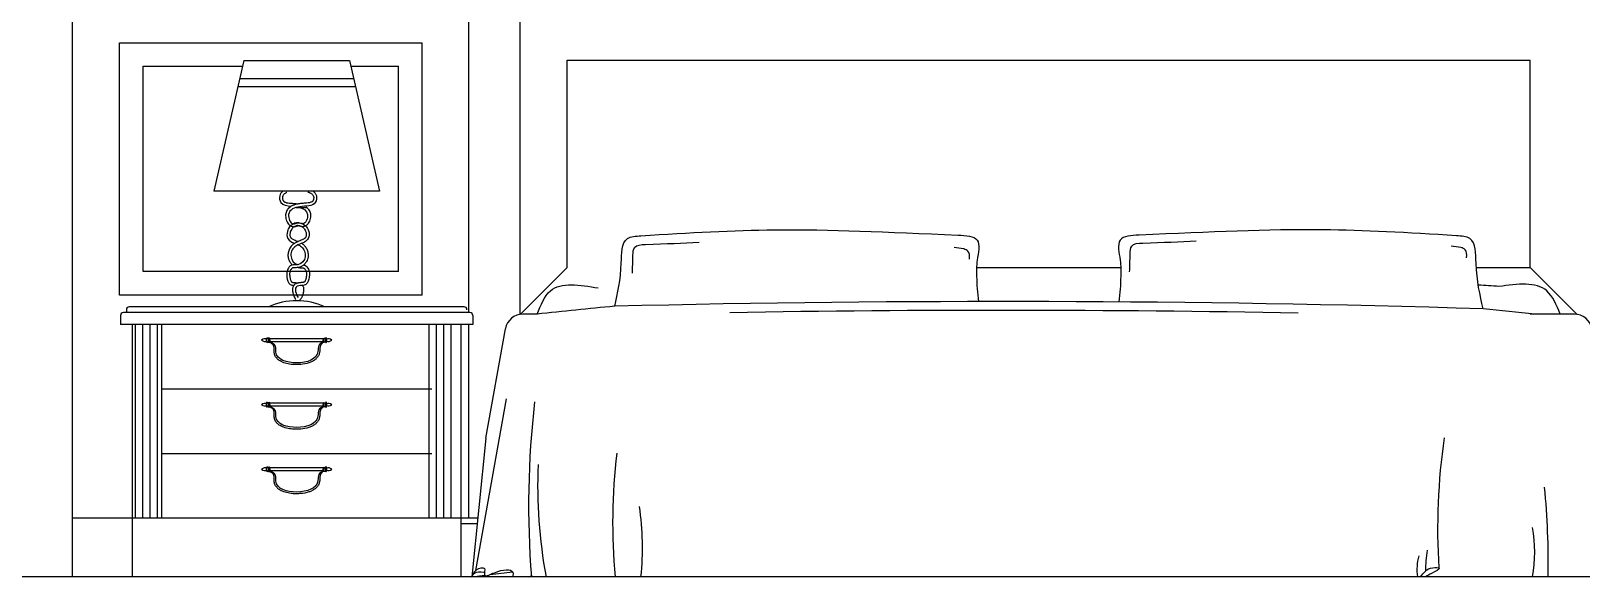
# Model space of a CAD drawing. Header units: inches. Extents: x 11.2 to 54.2, y 16.2 to 41.
# Drawn here: x 49.728 to 52.367, y 30.124 to 31.056 of the extents above; entities that cross this region are included whole.
import ezdxf

# ---------------------------------------------------------------- set-up
doc = ezdxf.new("R2010")
doc.units = ezdxf.units.IN
doc.header["$MEASUREMENT"] = 0
for name, color, linetype in [('02', 2, 'Continuous'), ('1', 1, 'Continuous'), ('4', 4, 'Continuous')]:
    doc.layers.add(name, color=color, linetype=linetype)

msp = doc.modelspace()

# ---------------------------------------------------------------- linework, layer by layer
at = {"layer": '02'}
for p, q in [((49.7982, 30.1263), (49.7982, 32.8263)), ((49.8786, 31.0362), (50.3936, 31.0362)), ((49.9186, 30.9962), (50.0879, 30.9962)), ((50.0901, 31.0057), (50.0392, 30.7832)), ((50.0901, 31.0057), (50.2702, 31.0057)), ((50.2702, 31.0057), (50.321, 30.7832)), ((50.0799, 30.9614), (50.2803, 30.9614)), ((50.0831, 30.975), (50.2772, 30.975)), ((50.321, 30.7832), (50.0392, 30.7832)), ((50.1662, 30.7556), (50.1681, 30.7556)), ((50.1795, 30.7556), (50.1961, 30.7556)), ((49.9055, 30.2263), (49.9055, 30.5563)), ((49.918, 30.2263), (49.918, 30.5563)), ((49.9305, 30.2263), (49.9305, 30.5563)), ((49.943, 30.2263), (49.943, 30.5563)), ((50.4055, 30.2263), (50.4055, 30.5563)), ((50.418, 30.2263), (50.418, 30.5563)), ((50.4305, 30.2263), (50.4305, 30.5563)), ((50.443, 30.2263), (50.443, 30.5563)), ((50.2256, 30.5318), (50.1346, 30.5318)), ((50.2257, 30.5268), (50.1346, 30.5268)), ((50.5367, 30.4297), (50.4846, 30.1367)), ((50.2256, 30.4218), (50.1346, 30.4218)), ((50.2257, 30.4168), (50.1346, 30.4168)), ((50.2256, 30.3118), (50.1346, 30.3118)), ((50.2257, 30.3068), (50.1346, 30.3068)), ((50.4872, 30.2163), (50.4601, 30.2163)), ((53.1482, 30.1263), (49.7982, 30.1263)), ((50.4781, 30.1263), (50.5002, 30.129)), ((50.5097, 30.1301), (50.5478, 30.1347))]:
    msp.add_line(p, q, dxfattribs=at)
for centre, radius, start, end in [((50.1801, 30.4799), 0.1167, 65.7073, 114.2927), ((51.38, 3.4732), 27.107, 88.93164, 90.97735), ((50.1264, 30.5222), 0.00955, 69.0492, 130.2371), ((50.1264, 30.5368), 0.00955, 229.7629, 290.9508), ((50.2338, 30.5222), 0.00955, 49.7629, 110.9508), ((50.2338, 30.5368), 0.00955, 249.0492, 310.2371), ((50.1264, 30.4122), 0.00955, 69.0492, 130.2371), ((50.1264, 30.4268), 0.00955, 229.7629, 290.9508), ((50.2338, 30.4122), 0.00955, 49.7629, 110.9508), ((50.2338, 30.4268), 0.00955, 249.0492, 310.2371), ((52.1112, 30.2471), 1.5362, 173.3744, 184.5115), ((53.2276, 30.207), 1.1049, 171.8905, 183.4107), ((51.729, 30.2173), 1.0109, 173.2046, 185.1631), ((50.1264, 30.3022), 0.00955, 69.0492, 130.2371), ((50.1264, 30.3168), 0.00955, 229.7629, 290.9508), ((50.2338, 30.3022), 0.00955, 49.7629, 110.9508), ((50.2338, 30.3168), 0.00955, 249.0492, 310.2371), ((51.4488, 30.2819), 0.8584, 177.6341, 190.448), ((51.0679, 30.1538), 1.2431, 358.7303, 5.7732), ((50.29, 30.1762), 0.4789, 354.0229, 8.3723), ((52.0527, 30.1683), 0.2353, 349.7075, 10.2925), ((52.3244, 30.1366), 0.2224, 171.0002, 180.1203), ((52.1749, 30.1381), 0.0875, 164.2136, 187.7502)]:
    msp.add_arc(centre, radius, start, end, dxfattribs=at)
for centre in [(50.1302, 30.5295), (50.1302, 30.4195), (50.1302, 30.3095)]:
    msp.add_ellipse(centre, major_axis=(0, 0.0047), ratio=0.287353, dxfattribs=at)
at = {"layer": '02', "extrusion": (0, 0, -1)}
for centre in [(50.2301, 30.5295), (50.2301, 30.4195), (50.2301, 30.3095)]:
    msp.add_ellipse(centre, major_axis=(0, 0.0047), ratio=0.287353, dxfattribs=at)
at = {"layer": '02'}
for centre, major_axis, ratio, start_param, end_param in [((50.1321, 30.5293), (-0.00001, 0.00346), 0.499816, 2.572703, 6.805763), ((50.1333, 30.5293), (0, 0.00386), 0.448757, 2.645237, 6.768924), ((50.1321, 30.4193), (-0.00001, 0.00346), 0.499816, 2.572703, 6.805763), ((50.1333, 30.4193), (0, 0.00386), 0.448757, 2.645237, 6.768924), ((50.1321, 30.3093), (-0.00001, 0.00346), 0.499816, 2.572703, 6.805763), ((50.1333, 30.3093), (0, 0.00386), 0.448757, 2.645237, 6.768924)]:
    msp.add_ellipse(centre, major_axis=major_axis, ratio=ratio, start_param=start_param, end_param=end_param, dxfattribs=at)
at = {"layer": '02', "extrusion": (0, 0, -1)}
for centre, major_axis, ratio, start_param, end_param in [((50.227, 30.5293), (0, 0.00386), 0.448757, 2.645237, 6.768924), ((50.2281, 30.5293), (0.00001, 0.00346), 0.499816, 2.572703, 6.805763), ((50.227, 30.4193), (0, 0.00386), 0.448757, 2.645237, 6.768924), ((50.2281, 30.4193), (0.00001, 0.00346), 0.499816, 2.572703, 6.805763), ((50.227, 30.3093), (0, 0.00386), 0.448757, 2.645237, 6.768924), ((50.2281, 30.3093), (0.00001, 0.00346), 0.499816, 2.572703, 6.805763)]:
    msp.add_ellipse(centre, major_axis=major_axis, ratio=ratio, start_param=start_param, end_param=end_param, dxfattribs=at)
at = {"layer": '02'}
for points, knots in [([(50.1568, 30.7832), (50.1542, 30.7812), (50.1496, 30.7752), (50.1528, 30.7592), (50.1636, 30.7583), (50.1713, 30.7577)], [120.742501, 120.742501, 120.742501, 120.742501, 130.241288, 141.563358, 161.821253, 161.821253, 161.821253, 161.821253]), ([(50.1632, 30.781), (50.1631, 30.781), (50.163, 30.7809), (50.1625, 30.7807), (50.1622, 30.7806), (50.1614, 30.7802), (50.1608, 30.7798), (50.1594, 30.7789), (50.1587, 30.7782), (50.1574, 30.7768), (50.1569, 30.7761), (50.1564, 30.775), (50.1563, 30.7747), (50.1561, 30.7742), (50.1561, 30.7739), (50.156, 30.7734), (50.1559, 30.7732), (50.1559, 30.7723), (50.1559, 30.7717), (50.156, 30.7706), (50.1561, 30.77), (50.1564, 30.7688), (50.1566, 30.7683), (50.1569, 30.7676), (50.1571, 30.7673), (50.1574, 30.7668), (50.1575, 30.7666), (50.1579, 30.7662), (50.158, 30.766), (50.1586, 30.7655), (50.1589, 30.7653), (50.1598, 30.7647), (50.1604, 30.7645), (50.1616, 30.7641), (50.1623, 30.7639), (50.1638, 30.7635), (50.1647, 30.7634), (50.1671, 30.7631), (50.1689, 30.7629), (50.1727, 30.7626), (50.1747, 30.7625), (50.1779, 30.7622), (50.179, 30.762), (50.1809, 30.7618), (50.1817, 30.7616), (50.1825, 30.7615)], [109.595734, 109.595734, 109.595734, 109.595734, 110.114808, 110.114808, 111.39246, 111.39246, 113.947765, 113.947765, 117.924196, 117.924196, 121.900628, 121.900628, 123.560075, 123.560075, 124.805542, 124.805542, 126.05101, 126.05101, 128.541946, 128.541946, 131.032881, 131.032881, 133.545527, 133.545527, 135.024012, 135.024012, 136.681272, 136.681272, 138.338532, 138.338532, 141.222081, 141.222081, 144.10563, 144.10563, 146.989179, 146.989179, 149.872728, 149.872728, 154.962376, 154.962376, 160.052023, 160.052023, 162.656156, 162.656156, 164.564552, 164.564552, 164.564552, 164.564552]), ([(50.1992, 30.7817), (50.1993, 30.7817), (50.1993, 30.7817), (50.2, 30.7816), (50.2007, 30.7814), (50.2016, 30.7811), (50.2019, 30.781), (50.2025, 30.7807), (50.2028, 30.7806), (50.2037, 30.7802), (50.2042, 30.7798), (50.2056, 30.7789), (50.2064, 30.7782), (50.2076, 30.7768), (50.2081, 30.7761), (50.2086, 30.775), (50.2087, 30.7747), (50.2089, 30.7742), (50.2089, 30.7739), (50.209, 30.7734), (50.2091, 30.7732), (50.2092, 30.7723), (50.2092, 30.7717), (50.209, 30.7706), (50.2089, 30.77), (50.2086, 30.7688), (50.2084, 30.7683), (50.2081, 30.7676), (50.208, 30.7673), (50.2077, 30.7668), (50.2075, 30.7666), (50.2072, 30.7662), (50.207, 30.766), (50.2065, 30.7655), (50.2061, 30.7653), (50.2052, 30.7647), (50.2047, 30.7645), (50.2034, 30.7641), (50.2027, 30.7639), (50.2012, 30.7635), (50.2004, 30.7634), (50.1979, 30.7631), (50.1961, 30.7629), (50.1923, 30.7626), (50.1903, 30.7625), (50.1871, 30.7622), (50.1861, 30.762), (50.1827, 30.7616), (50.1805, 30.7611), (50.1761, 30.7599), (50.174, 30.7591), (50.1705, 30.7574), (50.1692, 30.7565), (50.1667, 30.7545), (50.1655, 30.7534), (50.1637, 30.751), (50.1631, 30.7498), (50.1621, 30.7475), (50.1618, 30.7464), (50.1615, 30.7447), (50.1614, 30.744), (50.1613, 30.7426), (50.1613, 30.7419), (50.1613, 30.7396), (50.1615, 30.7381), (50.1622, 30.735), (50.1627, 30.7335), (50.1638, 30.7309), (50.1644, 30.7297), (50.1658, 30.7277), (50.1664, 30.7268), (50.1679, 30.7254), (50.1686, 30.7248), (50.1703, 30.7238), (50.1712, 30.7234), (50.1726, 30.723), (50.1731, 30.7229), (50.1738, 30.7228), (50.1741, 30.7227), (50.1747, 30.7227), (50.1749, 30.7227), (50.1757, 30.7227), (50.1762, 30.7228), (50.1776, 30.723), (50.1783, 30.7232), (50.1797, 30.7236), (50.1803, 30.7238), (50.1813, 30.7242), (50.1818, 30.7243), (50.1823, 30.7244), (50.1824, 30.7245), (50.1827, 30.7245), (50.1829, 30.7246), (50.1832, 30.7246), (50.1834, 30.7246), (50.184, 30.7246), (50.1845, 30.7246), (50.1856, 30.7244), (50.1864, 30.7242), (50.188, 30.7235), (50.1888, 30.723), (50.1903, 30.722), (50.191, 30.7214), (50.1924, 30.7201), (50.193, 30.7194), (50.1943, 30.7176), (50.1949, 30.7164), (50.1956, 30.7145), (50.1958, 30.7138), (50.1962, 30.7123), (50.1963, 30.7116), (50.1965, 30.7098), (50.1965, 30.7089), (50.1963, 30.7071), (50.1961, 30.7063), (50.1958, 30.7055), (50.1957, 30.7052), (50.1955, 30.7049), (50.1955, 30.7048), (50.1953, 30.7045), (50.1952, 30.7044), (50.1949, 30.704), (50.1947, 30.7037), (50.194, 30.703), (50.1934, 30.7026), (50.1921, 30.7017), (50.1913, 30.7013), (50.1897, 30.7005), (50.1887, 30.7001), (50.1865, 30.6991), (50.1851, 30.6985), (50.1823, 30.6974), (50.1808, 30.6968), (50.1779, 30.6953), (50.1765, 30.6945), (50.1745, 30.6931), (50.174, 30.6927), (50.173, 30.6918), (50.1725, 30.6914), (50.1712, 30.6899), (50.1703, 30.6889), (50.1683, 30.6859), (50.1673, 30.6839), (50.1658, 30.6795), (50.1653, 30.6773), (50.1652, 30.6737), (50.1653, 30.6726), (50.1655, 30.6707), (50.1656, 30.67), (50.1659, 30.6686), (50.1661, 30.668), (50.1668, 30.666), (50.1674, 30.6647), (50.169, 30.6618), (50.1701, 30.6602), (50.1719, 30.6584), (50.1723, 30.658), (50.1728, 30.6576)], [106.203848, 106.203848, 106.203848, 106.203848, 106.309256, 106.309256, 108.837155, 108.837155, 110.114808, 110.114808, 111.39246, 111.39246, 113.947764, 113.947764, 117.924196, 117.924196, 121.900628, 121.900628, 123.560073, 123.560073, 124.805541, 124.805541, 126.051008, 126.051008, 128.541944, 128.541944, 131.032879, 131.032879, 133.545529, 133.545529, 135.024013, 135.024013, 136.681273, 136.681273, 138.338533, 138.338533, 141.222082, 141.222082, 144.105631, 144.105631, 146.989181, 146.989181, 149.87273, 149.87273, 154.962378, 154.962378, 160.052026, 160.052026, 162.656157, 162.656157, 167.864421, 167.864421, 173.072684, 173.072684, 176.663539, 176.663539, 180.254394, 180.254394, 183.17065, 183.17065, 185.370032, 185.370032, 186.75678, 186.75678, 188.143528, 188.143528, 191.28169, 191.28169, 194.419851, 194.419851, 197.058611, 197.058611, 199.221261, 199.221261, 200.991937, 200.991937, 202.762613, 202.762613, 203.540829, 203.540829, 204.003289, 204.003289, 204.46575, 204.46575, 205.390671, 205.390671, 207.119714, 207.119714, 208.848757, 208.848757, 210.5778, 210.5778, 211.090501, 211.090501, 212.115902, 212.115902, 213.141304, 213.141304, 215.192108, 215.192108, 218.693253, 218.693253, 222.194399, 222.194399, 225.695545, 225.695545, 229.19669, 229.19669, 234.560184, 234.560184, 237.335007, 237.335007, 240.109831, 240.109831, 243.733724, 243.733724, 247.357617, 247.357617, 248.719926, 248.719926, 249.671664, 249.671664, 250.623402, 250.623402, 252.526878, 252.526878, 255.664742, 255.664742, 258.802606, 258.802606, 261.94047, 261.94047, 266.130687, 266.130687, 270.320903, 270.320903, 274.511119, 274.511119, 276.064104, 276.064104, 277.617089, 277.617089, 280.723059, 280.723059, 285.922804, 285.922804, 291.122548, 291.122548, 293.669866, 293.669866, 295.183731, 295.183731, 296.697597, 296.697597, 299.725328, 299.725328, 303.929283, 303.929283, 305.254655, 305.254655, 305.254655, 305.254655]), ([(50.2082, 30.7832), (50.2109, 30.7812), (50.2154, 30.7752), (50.2117, 30.7564), (50.1869, 30.7597), (50.1607, 30.7493), (50.1707, 30.7243), (50.1839, 30.7316), (50.1954, 30.7259), (50.2019, 30.7149), (50.2017, 30.6987), (50.1869, 30.6943), (50.1736, 30.6877), (50.1667, 30.6715), (50.1762, 30.6594), (50.1822, 30.6582), (50.1825, 30.6582)], [114.621033, 114.621033, 114.621033, 114.621033, 124.12004, 135.44211, 162.810921, 185.967208, 203.984139, 211.098678, 225.556746, 236.765717, 249.050556, 267.657282, 275.909022, 294.238731, 311.372704, 312.363402, 312.363402, 312.363402, 312.363402]), ([(50.1856, 30.7556), (50.1922, 30.7537), (50.2032, 30.7466), (50.1943, 30.7243), (50.1811, 30.7316), (50.1696, 30.7259), (50.1632, 30.7149), (50.1633, 30.7004), (50.1719, 30.6964), (50.1766, 30.6945)], [174.175905, 174.175905, 174.175905, 174.175905, 192.088456, 210.105387, 217.219926, 231.677994, 242.886965, 255.171804, 269.338797, 269.338797, 269.338797, 269.338797]), ([(50.1962, 30.7562), (50.1965, 30.756), (50.1968, 30.7558), (50.1983, 30.7545), (50.1995, 30.7534), (50.2013, 30.751), (50.202, 30.7498), (50.2029, 30.7475), (50.2032, 30.7464), (50.2035, 30.7447), (50.2036, 30.744), (50.2037, 30.7426), (50.2038, 30.7419), (50.2037, 30.7396), (50.2035, 30.7381), (50.2028, 30.735), (50.2024, 30.7335), (50.2012, 30.7309), (50.2006, 30.7297), (50.1993, 30.7277), (50.1986, 30.7268), (50.1971, 30.7254), (50.1964, 30.7248), (50.1948, 30.7238), (50.1939, 30.7234), (50.1924, 30.723), (50.192, 30.7229), (50.1912, 30.7228), (50.1909, 30.7227), (50.1904, 30.7227), (50.1901, 30.7227), (50.1893, 30.7227), (50.1888, 30.7228), (50.1875, 30.723), (50.1867, 30.7232), (50.1854, 30.7236), (50.1848, 30.7238), (50.1837, 30.7242), (50.1832, 30.7243), (50.1828, 30.7244), (50.1827, 30.7245), (50.1824, 30.7245), (50.1822, 30.7246), (50.1818, 30.7246), (50.1816, 30.7246), (50.181, 30.7246), (50.1806, 30.7246), (50.1794, 30.7244), (50.1786, 30.7242), (50.1771, 30.7235), (50.1763, 30.723), (50.1747, 30.722), (50.174, 30.7214), (50.1727, 30.7201), (50.1721, 30.7194), (50.1708, 30.7176), (50.1701, 30.7164), (50.1694, 30.7145), (50.1692, 30.7138), (50.1688, 30.7123), (50.1687, 30.7116), (50.1685, 30.7098), (50.1685, 30.7089), (50.1687, 30.7071), (50.1689, 30.7063), (50.1692, 30.7055), (50.1693, 30.7052), (50.1695, 30.7049), (50.1696, 30.7048), (50.1697, 30.7045), (50.1698, 30.7044), (50.1701, 30.704), (50.1703, 30.7037), (50.171, 30.703), (50.1716, 30.7026), (50.1729, 30.7017), (50.1737, 30.7013), (50.1754, 30.7005), (50.1763, 30.7001), (50.1786, 30.6991), (50.1799, 30.6985), (50.1817, 30.6978), (50.1821, 30.6977), (50.1825, 30.6975)], [175.822221, 175.822221, 175.822221, 175.822221, 176.66354, 176.66354, 180.254395, 180.254395, 183.17065, 183.17065, 185.37003, 185.37003, 186.756777, 186.756777, 188.143524, 188.143524, 191.281685, 191.281685, 194.419846, 194.419846, 197.058607, 197.058607, 199.221257, 199.221257, 200.991934, 200.991934, 202.762611, 202.762611, 203.540826, 203.540826, 204.003283, 204.003283, 204.46574, 204.46574, 205.390653, 205.390653, 207.119692, 207.119692, 208.84873, 208.84873, 210.577769, 210.577769, 211.090488, 211.090488, 212.115926, 212.115926, 213.141364, 213.141364, 215.192241, 215.192241, 218.693412, 218.693412, 222.194582, 222.194582, 225.695753, 225.695753, 229.196924, 229.196924, 234.560419, 234.560419, 237.335343, 237.335343, 240.110267, 240.110267, 243.734087, 243.734087, 247.357908, 247.357908, 248.720479, 248.720479, 249.672178, 249.672178, 250.623878, 250.623878, 252.527277, 252.527277, 255.665235, 255.665235, 258.803192, 258.803192, 261.94115, 261.94115, 266.13093, 266.13093, 267.262592, 267.262592, 267.262592, 267.262592]), ([(50.1825, 30.692), (50.1846, 30.6911), (50.1917, 30.6871), (50.1984, 30.6715), (50.1858, 30.6556), (50.1714, 30.6596), (50.163, 30.6492), (50.1628, 30.6372), (50.1662, 30.6243), (50.1729, 30.6229), (50.1751, 30.6226)], [275.432758, 275.432758, 275.432758, 275.432758, 282.03027, 300.359979, 317.493952, 329.894392, 339.235888, 352.440217, 366.330787, 372.56457, 372.56457, 372.56457, 372.56457]), ([(50.1884, 30.6945), (50.189, 30.6942), (50.1895, 30.6938), (50.1905, 30.6931), (50.191, 30.6927), (50.192, 30.6918), (50.1925, 30.6914), (50.1939, 30.6899), (50.1947, 30.6889), (50.1967, 30.6859), (50.1978, 30.6839), (50.1992, 30.6795), (50.1997, 30.6773), (50.1998, 30.6737), (50.1998, 30.6726), (50.1995, 30.6707), (50.1994, 30.67), (50.1991, 30.6686), (50.1989, 30.668), (50.1982, 30.666), (50.1977, 30.6647), (50.196, 30.6618), (50.1949, 30.6602), (50.1922, 30.6574), (50.1907, 30.6562), (50.1884, 30.6549), (50.1877, 30.6546), (50.1864, 30.654), (50.1856, 30.6538), (50.1845, 30.6535), (50.1842, 30.6534), (50.1835, 30.6533), (50.1832, 30.6532), (50.1822, 30.6531), (50.1815, 30.653), (50.1798, 30.6529), (50.1788, 30.6529), (50.177, 30.6529), (50.1762, 30.6529), (50.1748, 30.6528), (50.1743, 30.6528), (50.1736, 30.6526), (50.1735, 30.6526), (50.1732, 30.6525), (50.1731, 30.6524), (50.1729, 30.6523), (50.1728, 30.6523), (50.1724, 30.6521), (50.1722, 30.6519), (50.1714, 30.6513), (50.1709, 30.6507), (50.17, 30.6494), (50.1696, 30.6486), (50.1689, 30.6471), (50.1687, 30.6464), (50.1683, 30.6448), (50.1682, 30.644), (50.1681, 30.6422), (50.1681, 30.6413), (50.1682, 30.6397), (50.1683, 30.6392), (50.1684, 30.638), (50.1685, 30.6374), (50.1687, 30.6361), (50.1688, 30.6355), (50.1692, 30.6338), (50.1694, 30.6329), (50.17, 30.6312), (50.1703, 30.6305), (50.1709, 30.6296), (50.1711, 30.6293), (50.1715, 30.6289), (50.1716, 30.6288), (50.1718, 30.6287), (50.1718, 30.6286), (50.172, 30.6285), (50.1721, 30.6285), (50.1724, 30.6283), (50.1727, 30.6282), (50.1735, 30.628), (50.174, 30.6279), (50.1751, 30.6277), (50.1757, 30.6276), (50.1771, 30.6275), (50.1778, 30.6274), (50.1794, 30.6273), (50.1802, 30.6272), (50.1815, 30.627), (50.182, 30.6269), (50.1825, 30.6268)], [273.018356, 273.018356, 273.018356, 273.018356, 274.510489, 274.510489, 276.063181, 276.063181, 277.615873, 277.615873, 280.721257, 280.721257, 285.921053, 285.921053, 291.120849, 291.120849, 293.667498, 293.667498, 295.181592, 295.181592, 296.695687, 296.695687, 299.723875, 299.723875, 303.927971, 303.927971, 308.132068, 308.132068, 309.640977, 309.640977, 311.237915, 311.237915, 311.987526, 311.987526, 312.737138, 312.737138, 314.236361, 314.236361, 316.851827, 316.851827, 319.467293, 319.467293, 322.082759, 322.082759, 323.287723, 323.287723, 324.154038, 324.154038, 325.020352, 325.020352, 326.752981, 326.752981, 330.113971, 330.113971, 333.474961, 333.474961, 336.835951, 336.835951, 340.19694, 340.19694, 343.55793, 343.55793, 345.364232, 345.364232, 347.337463, 347.337463, 349.310694, 349.310694, 352.608363, 352.608363, 355.906032, 355.906032, 358.103707, 358.103707, 359.463684, 359.463684, 360.29394, 360.29394, 361.124196, 361.124196, 363.114013, 363.114013, 365.103831, 365.103831, 367.093648, 367.093648, 369.083465, 369.083465, 371.073282, 371.073282, 372.234378, 372.234378, 372.234378, 372.234378]), ([(50.1825, 30.6531), (50.1831, 30.653), (50.1836, 30.653), (50.1852, 30.6529), (50.1862, 30.6529), (50.188, 30.6529), (50.1888, 30.6529), (50.1902, 30.6528), (50.1908, 30.6528), (50.1914, 30.6526), (50.1916, 30.6526), (50.1918, 30.6525), (50.1919, 30.6524), (50.1921, 30.6523), (50.1922, 30.6523), (50.1926, 30.6521), (50.1928, 30.6519), (50.1935, 30.6513), (50.1941, 30.6507), (50.195, 30.6494), (50.1954, 30.6487), (50.1961, 30.6472), (50.1963, 30.6465), (50.1967, 30.6449), (50.1968, 30.6441), (50.1969, 30.6423), (50.1969, 30.6414), (50.1968, 30.6399), (50.1967, 30.6393), (50.1966, 30.638), (50.1965, 30.6374), (50.1963, 30.6361), (50.1962, 30.6354), (50.1959, 30.6338), (50.1956, 30.6328), (50.195, 30.6312), (50.1947, 30.6304), (50.1941, 30.6295), (50.1939, 30.6293), (50.1936, 30.6289), (50.1935, 30.6288), (50.1933, 30.6287), (50.1932, 30.6286), (50.1931, 30.6285), (50.193, 30.6285), (50.1927, 30.6283), (50.1924, 30.6282), (50.1916, 30.628), (50.1911, 30.6279), (50.1901, 30.6277), (50.1894, 30.6276), (50.1881, 30.6275), (50.1874, 30.6274), (50.1858, 30.6273), (50.185, 30.6272), (50.1834, 30.627), (50.1825, 30.6268), (50.1808, 30.6264), (50.1798, 30.6261), (50.1783, 30.6254), (50.1777, 30.625), (50.1767, 30.6243), (50.1764, 30.624), (50.1757, 30.6233), (50.1754, 30.6229), (50.1748, 30.6222), (50.1746, 30.6218), (50.174, 30.6206), (50.1737, 30.6199), (50.1733, 30.6184), (50.1732, 30.6177), (50.173, 30.6163), (50.173, 30.6156), (50.1731, 30.6136), (50.1732, 30.6123), (50.1736, 30.6103), (50.1738, 30.6096), (50.1741, 30.6082), (50.1743, 30.6076), (50.1747, 30.6063), (50.1749, 30.6057), (50.1757, 30.6038), (50.1762, 30.6026), (50.1774, 30.6004), (50.1781, 30.5994), (50.1789, 30.5985)], [312.96731, 312.96731, 312.96731, 312.96731, 314.244048, 314.244048, 316.859404, 316.859404, 319.47476, 319.47476, 322.090115, 322.090115, 323.299435, 323.299435, 324.142567, 324.142567, 324.9857, 324.9857, 326.671964, 326.671964, 330.016991, 330.016991, 333.362018, 333.362018, 336.707046, 336.707046, 340.052073, 340.052073, 343.3971, 343.3971, 345.302768, 345.302768, 347.338494, 347.338494, 349.37422, 349.37422, 352.659805, 352.659805, 355.945391, 355.945391, 358.137644, 358.137644, 359.430974, 359.430974, 360.240761, 360.240761, 361.050549, 361.050549, 363.024365, 363.024365, 364.998182, 364.998182, 366.971998, 366.971998, 368.945815, 368.945815, 370.919631, 370.919631, 372.893448, 372.893448, 374.867264, 374.867264, 376.139596, 376.139596, 376.954778, 376.954778, 377.716982, 377.716982, 378.479186, 378.479186, 379.895926, 379.895926, 381.312665, 381.312665, 382.729404, 382.729404, 385.528548, 385.528548, 387.162428, 387.162428, 388.690273, 388.690273, 390.218117, 390.218117, 393.273806, 393.273806, 395.989199, 395.989199, 395.989199, 395.989199]), ([(50.1922, 30.6576), (50.1928, 30.6574), (50.1962, 30.6564), (50.202, 30.6492), (50.2022, 30.6372), (50.1988, 30.6241), (50.1884, 30.6222), (50.1769, 30.6221), (50.1783, 30.61), (50.1809, 30.604), (50.1825, 30.6019)], [322.011843, 322.011843, 322.011843, 322.011843, 323.773144, 333.11464, 346.318969, 360.209539, 366.781568, 377.338024, 387.713462, 395.592473, 395.592473, 395.592473, 395.592473]), ([(50.1899, 30.6226), (50.1899, 30.6226), (50.1899, 30.6226), (50.1901, 30.6223), (50.1903, 30.622), (50.1909, 30.621), (50.1912, 30.6202), (50.1917, 30.6188), (50.1918, 30.6181), (50.192, 30.6167), (50.192, 30.616), (50.192, 30.6141), (50.1919, 30.6128), (50.1915, 30.6106), (50.1913, 30.6096), (50.1909, 30.6081), (50.1907, 30.6076), (50.1904, 30.6065), (50.1902, 30.606), (50.1896, 30.6045), (50.1892, 30.6035), (50.188, 30.601), (50.1871, 30.5997), (50.1856, 30.5978), (50.185, 30.5971), (50.1844, 30.5965)], [377.650713, 377.650713, 377.650713, 377.650713, 377.671372, 377.671372, 378.287433, 378.287433, 379.6663, 379.6663, 381.045166, 381.045166, 382.424032, 382.424032, 385.138632, 385.138632, 387.289308, 387.289308, 388.563891, 388.563891, 389.838473, 389.838473, 392.387639, 392.387639, 396.076631, 396.076631, 397.979992, 397.979992, 397.979992, 397.979992]), ([(50.2261, 30.526), (50.2257, 30.5258), (50.2253, 30.5257), (50.2242, 30.5252), (50.2238, 30.5245), (50.2227, 30.5235), (50.2227, 30.523), (50.2216, 30.5222), (50.2212, 30.5215), (50.2207, 30.5201), (50.2206, 30.5199), (50.2204, 30.5198), (50.2202, 30.519), (50.22, 30.5184), (50.2199, 30.5181), (50.2197, 30.5171), (50.2196, 30.5162), (50.2196, 30.5144), (50.2196, 30.5133), (50.2195, 30.5117), (50.2195, 30.5111), (50.2194, 30.5101), (50.2193, 30.5096), (50.2192, 30.5087), (50.2191, 30.5082), (50.2188, 30.5069), (50.2185, 30.506), (50.2175, 30.5034), (50.2166, 30.5017), (50.2143, 30.4987), (50.2129, 30.4974), (50.2099, 30.495), (50.2082, 30.4939), (50.2047, 30.4921), (50.2028, 30.4914), (50.1966, 30.4893), (50.192, 30.4884), (50.1845, 30.4878), (50.1817, 30.4877), (50.1762, 30.4877), (50.1734, 30.4879), (50.1671, 30.4886), (50.1637, 30.4893), (50.1574, 30.4912), (50.1544, 30.4924), (50.15, 30.4951), (50.1484, 30.4963), (50.1457, 30.499), (50.1445, 30.5006), (50.1427, 30.5041), (50.1421, 30.506), (50.1417, 30.5086), (50.1417, 30.5091), (50.1416, 30.5101), (50.1416, 30.5106), (50.1416, 30.5121), (50.1416, 30.5131), (50.1416, 30.5149), (50.1416, 30.5157), (50.1418, 30.5167), (50.1417, 30.5172), (50.1417, 30.5178), (50.1416, 30.5179), (50.1415, 30.5182), (50.1414, 30.5183), (50.1412, 30.5187), (50.1414, 30.5191), (50.1407, 30.5198), (50.1406, 30.52), (50.1402, 30.5213), (50.1397, 30.5222), (50.1376, 30.5236), (50.1363, 30.5248), (50.1347, 30.5255), (50.1343, 30.5257), (50.134, 30.5259)], [0, 0, 0, 0, 1.151224, 1.151224, 3.453671, 3.453671, 5.998117, 5.998117, 8.542563, 8.542563, 9.985548, 9.985548, 11.428532, 11.428532, 12.871517, 12.871517, 15.757436, 15.757436, 18.643355, 18.643355, 20.146326, 20.146326, 21.335255, 21.335255, 22.524183, 22.524183, 24.90204, 24.90204, 30.047196, 30.047196, 35.192351, 35.192351, 40.337506, 40.337506, 45.482662, 45.482662, 56.451045, 56.451045, 62.775339, 62.775339, 69.099632, 69.099632, 77.210466, 77.210466, 85.3213, 85.3213, 90.618261, 90.618261, 95.915222, 95.915222, 101.212183, 101.212183, 102.515526, 102.515526, 103.818868, 103.818868, 106.517278, 106.517278, 109.215688, 109.215688, 111.147732, 111.147732, 112.022625, 112.022625, 112.897518, 112.897518, 115.015374, 115.015374, 117.133229, 117.133229, 119.251085, 119.251085, 122.838921, 122.838921, 123.885454, 123.885454, 123.885454, 123.885454]), ([(50.2261, 30.416), (50.2257, 30.4158), (50.2253, 30.4157), (50.2242, 30.4152), (50.2238, 30.4145), (50.2227, 30.4135), (50.2227, 30.413), (50.2216, 30.4122), (50.2212, 30.4115), (50.2207, 30.4101), (50.2206, 30.4099), (50.2204, 30.4098), (50.2202, 30.409), (50.22, 30.4084), (50.2199, 30.4081), (50.2197, 30.4071), (50.2196, 30.4062), (50.2196, 30.4044), (50.2196, 30.4033), (50.2195, 30.4017), (50.2195, 30.4011), (50.2194, 30.4001), (50.2193, 30.3996), (50.2192, 30.3987), (50.2191, 30.3982), (50.2188, 30.3969), (50.2185, 30.396), (50.2175, 30.3934), (50.2166, 30.3917), (50.2143, 30.3887), (50.2129, 30.3874), (50.2099, 30.385), (50.2082, 30.3839), (50.2047, 30.3821), (50.2028, 30.3814), (50.1966, 30.3793), (50.192, 30.3784), (50.1845, 30.3778), (50.1817, 30.3777), (50.1762, 30.3777), (50.1734, 30.3779), (50.1671, 30.3786), (50.1637, 30.3793), (50.1574, 30.3812), (50.1544, 30.3824), (50.15, 30.3851), (50.1484, 30.3863), (50.1457, 30.389), (50.1445, 30.3906), (50.1427, 30.3941), (50.1421, 30.396), (50.1417, 30.3986), (50.1417, 30.3991), (50.1416, 30.4001), (50.1416, 30.4006), (50.1416, 30.4021), (50.1416, 30.4031), (50.1416, 30.4049), (50.1416, 30.4057), (50.1418, 30.4067), (50.1417, 30.4072), (50.1417, 30.4078), (50.1416, 30.4079), (50.1415, 30.4082), (50.1414, 30.4083), (50.1412, 30.4087), (50.1414, 30.4091), (50.1407, 30.4098), (50.1406, 30.41), (50.1402, 30.4113), (50.1397, 30.4122), (50.1376, 30.4136), (50.1363, 30.4148), (50.1347, 30.4155), (50.1343, 30.4157), (50.134, 30.4159)], [0, 0, 0, 0, 1.151224, 1.151224, 3.453671, 3.453671, 5.998117, 5.998117, 8.542563, 8.542563, 9.985548, 9.985548, 11.428532, 11.428532, 12.871517, 12.871517, 15.757436, 15.757436, 18.643355, 18.643355, 20.146326, 20.146326, 21.335255, 21.335255, 22.524183, 22.524183, 24.90204, 24.90204, 30.047196, 30.047196, 35.192351, 35.192351, 40.337506, 40.337506, 45.482662, 45.482662, 56.451045, 56.451045, 62.775339, 62.775339, 69.099632, 69.099632, 77.210466, 77.210466, 85.3213, 85.3213, 90.618261, 90.618261, 95.915222, 95.915222, 101.212183, 101.212183, 102.515526, 102.515526, 103.818868, 103.818868, 106.517278, 106.517278, 109.215688, 109.215688, 111.147732, 111.147732, 112.022625, 112.022625, 112.897518, 112.897518, 115.015374, 115.015374, 117.133229, 117.133229, 119.251085, 119.251085, 122.838921, 122.838921, 123.885454, 123.885454, 123.885454, 123.885454]), ([(50.2261, 30.306), (50.2257, 30.3058), (50.2253, 30.3057), (50.2242, 30.3052), (50.2238, 30.3045), (50.2227, 30.3035), (50.2227, 30.303), (50.2216, 30.3022), (50.2212, 30.3015), (50.2207, 30.3001), (50.2206, 30.2999), (50.2204, 30.2998), (50.2202, 30.299), (50.22, 30.2984), (50.2199, 30.2981), (50.2197, 30.2971), (50.2196, 30.2962), (50.2196, 30.2944), (50.2196, 30.2933), (50.2195, 30.2917), (50.2195, 30.2911), (50.2194, 30.2901), (50.2193, 30.2896), (50.2192, 30.2887), (50.2191, 30.2882), (50.2188, 30.2869), (50.2185, 30.286), (50.2175, 30.2834), (50.2166, 30.2817), (50.2143, 30.2787), (50.2129, 30.2774), (50.2099, 30.275), (50.2082, 30.2739), (50.2047, 30.2721), (50.2028, 30.2714), (50.1966, 30.2693), (50.192, 30.2684), (50.1845, 30.2678), (50.1817, 30.2677), (50.1762, 30.2677), (50.1734, 30.2679), (50.1671, 30.2686), (50.1637, 30.2693), (50.1574, 30.2712), (50.1544, 30.2724), (50.15, 30.2751), (50.1484, 30.2763), (50.1457, 30.279), (50.1445, 30.2806), (50.1427, 30.2841), (50.1421, 30.286), (50.1417, 30.2886), (50.1417, 30.2891), (50.1416, 30.2901), (50.1416, 30.2906), (50.1416, 30.2921), (50.1416, 30.2931), (50.1416, 30.2949), (50.1416, 30.2957), (50.1418, 30.2967), (50.1417, 30.2972), (50.1417, 30.2978), (50.1416, 30.2979), (50.1415, 30.2982), (50.1414, 30.2983), (50.1412, 30.2987), (50.1414, 30.2991), (50.1407, 30.2998), (50.1406, 30.3), (50.1402, 30.3013), (50.1397, 30.3022), (50.1376, 30.3036), (50.1363, 30.3048), (50.1347, 30.3055), (50.1343, 30.3057), (50.134, 30.3059)], [0, 0, 0, 0, 1.151224, 1.151224, 3.453671, 3.453671, 5.998117, 5.998117, 8.542563, 8.542563, 9.985548, 9.985548, 11.428532, 11.428532, 12.871517, 12.871517, 15.757436, 15.757436, 18.643355, 18.643355, 20.146326, 20.146326, 21.335255, 21.335255, 22.524183, 22.524183, 24.90204, 24.90204, 30.047196, 30.047196, 35.192351, 35.192351, 40.337506, 40.337506, 45.482662, 45.482662, 56.451045, 56.451045, 62.775339, 62.775339, 69.099632, 69.099632, 77.210466, 77.210466, 85.3213, 85.3213, 90.618261, 90.618261, 95.915222, 95.915222, 101.212183, 101.212183, 102.515526, 102.515526, 103.818868, 103.818868, 106.517278, 106.517278, 109.215688, 109.215688, 111.147732, 111.147732, 112.022625, 112.022625, 112.897518, 112.897518, 115.015374, 115.015374, 117.133229, 117.133229, 119.251085, 119.251085, 122.838921, 122.838921, 123.885454, 123.885454, 123.885454, 123.885454]), ([(50.4781, 30.1263), (50.4815, 30.1332), (50.4854, 30.1396), (50.5032, 30.1449), (50.4957, 30.121), (50.5234, 30.1399), (50.5517, 30.1393), (50.548, 30.128), (50.5475, 30.1263)], [0, 0, 0, 0, 10.630146, 23.783092, 33.783092, 57.320297, 83.62619, 88.745069, 88.745069, 88.745069, 88.745069]), ([(52.0938, 30.1263), (52.0986, 30.1333), (52.1059, 30.1431), (52.1323, 30.1416), (52.1123, 30.132), (52.1054, 30.1281), (52.1022, 30.1263)], [1.555512, 1.555512, 1.555512, 1.555512, 27.113305, 38.275039, 53.173897, 65.629738, 65.629738, 65.629738, 65.629738]), ([(50.4781, 30.1263), (50.4795, 30.1287), (50.4837, 30.136), (50.4925, 30.135), (50.4986, 30.1341)], [0, 0, 0, 0, 7.909202, 23.879103, 23.879103, 23.879103, 23.879103])]:
    msp.add_open_spline(points, degree=3, knots=knots, dxfattribs=at)
for points in [[(50.7518, 30.6434), (50.7527, 30.6742), (50.7554, 30.6874), (50.7743, 30.6925), (50.8653, 30.6963)], [(51.5983, 30.6457), (51.5992, 30.6765), (51.6018, 30.6897), (51.6208, 30.6948), (51.7117, 30.6986)], [(51.3256, 30.6672), (51.323, 30.6813), (51.3159, 30.6848), (51.2994, 30.6871)], [(52.1721, 30.6695), (52.1694, 30.6836), (52.1624, 30.6871), (52.1459, 30.6894)], [(50.226, 30.5264), (50.2178, 30.5205), (50.2164, 30.5102), (50.1803, 30.4907), (50.1447, 30.5091), (50.1438, 30.5192), (50.1342, 30.5262)], [(50.226, 30.4164), (50.2178, 30.4105), (50.2164, 30.4002), (50.1803, 30.3807), (50.1447, 30.3991), (50.1438, 30.4092), (50.1342, 30.4162)], [(50.226, 30.3064), (50.2178, 30.3005), (50.2164, 30.2902), (50.1803, 30.2707), (50.1447, 30.2891), (50.1438, 30.2992), (50.1342, 30.3062)]]:
    msp.add_spline(points, degree=3, dxfattribs=at)
msp.add_open_spline([(50.5756, 30.1263), (50.5773, 30.127), (50.579, 30.1277), (50.5807, 30.1284)], degree=3, dxfattribs=at)
at = {"layer": '1'}
for p, q in [((50.4732, 30.5763), (50.4732, 32.8263)), ((50.5604, 30.5733), (50.5604, 32.7063)), ((49.8786, 30.6062), (49.8786, 31.0362)), ((50.3936, 30.6062), (50.3936, 31.0362)), ((49.9186, 30.6462), (49.9186, 30.9962)), ((50.2723, 30.9962), (50.3536, 30.9962)), ((50.3536, 30.6462), (50.3536, 30.9962)), ((50.6404, 31.0063), (52.2804, 31.0063)), ((50.6404, 30.6533), (50.6404, 31.0063)), ((52.2804, 30.6533), (52.2804, 31.0063)), ((50.3536, 30.6462), (49.9186, 30.6462)), ((50.6404, 30.6533), (50.5604, 30.5733)), ((51.3377, 30.6533), (51.5831, 30.6533)), ((52.1885, 30.6533), (52.2804, 30.6533)), ((52.2804, 30.6533), (52.3604, 30.5733)), ((50.3936, 30.6062), (49.8786, 30.6062)), ((49.8801, 30.5713), (49.8801, 30.5563)), ((50.4751, 30.5763), (49.8851, 30.5763)), ((49.8901, 30.5813), (49.8901, 30.5763)), ((50.4651, 30.5863), (49.8951, 30.5863)), ((50.4801, 30.5713), (50.4801, 30.5563)), ((50.5895, 30.5737), (50.5651, 30.5737)), ((52.3557, 30.5737), (52.2804, 30.5737)), ((50.4801, 30.5563), (49.8801, 30.5563)), ((49.9001, 30.5563), (49.9001, 30.1263)), ((49.9501, 30.5563), (49.9501, 30.2263)), ((50.4601, 30.1263), (50.4601, 30.5563)), ((50.4732, 30.2263), (50.4732, 30.5563)), ((50.502, 30.3624), (50.5356, 30.549)), ((49.9501, 30.4463), (50.4101, 30.4463)), ((50.502, 30.3624), (50.4781, 30.1263)), ((49.9501, 30.3363), (50.4101, 30.3363)), ((50.4882, 30.2263), (49.7982, 30.2263))]:
    msp.add_line(p, q, dxfattribs=at)
for centre, radius, start, end in [((51.478, 19.8473), 10.7996, 86.02233, 86.20954), ((51.4534, 22.7853), 7.8362, 95.35909, 96.32946), ((51.38, 3.4732), 27.122, 88.2668, 91.39112), ((49.8851, 30.5713), 0.005, 90, 180), ((49.8951, 30.5813), 0.005, 90, 180), ((50.4651, 30.5813), 0.005, 0, 90), ((50.4751, 30.5713), 0.005, 0, 90), ((50.5651, 30.5437), 0.03, 90, 169.791), ((51.4377, 22.787), 7.833, 83.76625, 84.41258), ((52.3557, 30.5437), 0.03, 10.209, 90)]:
    msp.add_arc(centre, radius, start, end, dxfattribs=at)
for points, knots in [([(50.7216, 30.5872), (50.7268, 30.6094), (50.7343, 30.6461), (50.7327, 30.7052), (50.8423, 30.7123), (51.0242, 30.7218), (51.1907, 30.7133), (51.3476, 30.7066), (51.3374, 30.6666), (51.3376, 30.6336), (51.3389, 30.6097), (51.3409, 30.5952)], [15.241432, 15.241432, 15.241432, 15.241432, 88.200057, 131.492666, 155.02987, 382.749545, 695.379118, 728.972272, 762.972272, 790.490448, 833.899399, 833.899399, 833.899399, 833.899399]), ([(52.2003, 30.5828), (52.1946, 30.6064), (52.1865, 30.6441), (52.1882, 30.7052), (52.0785, 30.7123), (51.8966, 30.7218), (51.7301, 30.7133), (51.5733, 30.7066), (51.5835, 30.6666), (51.5833, 30.6334), (51.5819, 30.6092), (51.5799, 30.5945)], [10.392963, 10.392963, 10.392963, 10.392963, 88.200057, 131.492666, 155.02987, 382.749545, 695.379118, 728.972272, 762.972272, 790.490448, 834.606306, 834.606306, 834.606306, 834.606306])]:
    msp.add_open_spline(points, degree=3, knots=knots, dxfattribs=at)
for points in [[(50.5895, 30.5737), (50.6122, 30.6134), (50.6937, 30.6184)], [(52.3313, 30.574), (52.3086, 30.6134), (52.2271, 30.6209)]]:
    msp.add_spline(points, degree=3, dxfattribs=at)
at = {"layer": '4'}
msp.add_line((53.8184, 30.1263), (33.4922, 30.1263), dxfattribs=at)

doc.saveas('drawing.dxf')
